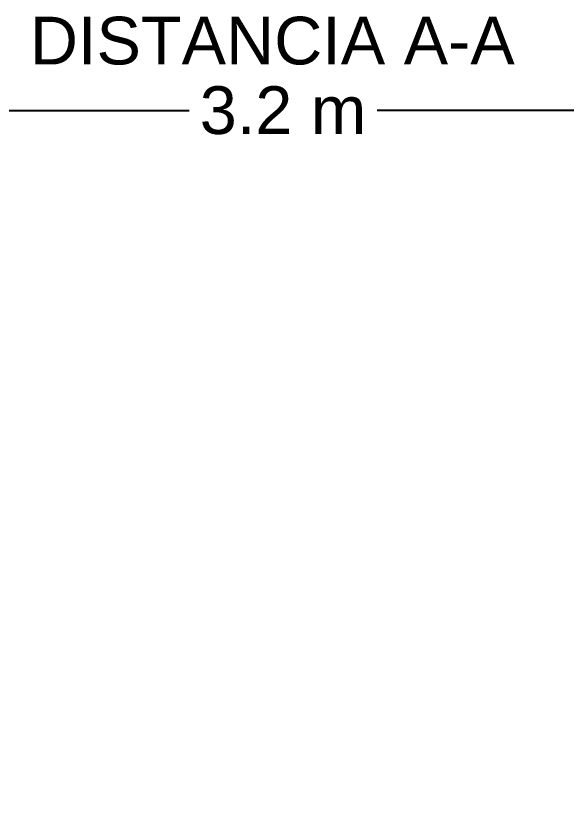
# Model space of a CAD drawing. Header units: metres. Extents: x 227 to 376, y 149 to 264.
# Drawn here: x 237.57 to 241.04, y 203.85 to 208.89 of the extents above; entities that cross this region are included whole.
import ezdxf

# ---------------------------------------------------------------- set-up
doc = ezdxf.new("R2010")
doc.units = ezdxf.units.M
doc.layers.get('Defpoints').update_dxf_attribs({"color": 1})
doc.layers.add('Cotas', color=255, linetype='Continuous', lineweight=25)
doc.layers.add('textos', color=7, linetype='Continuous', lineweight=13)
doc.styles.add('0.3', font='', dxfattribs={"height": 0.3})
doc.styles.get("Standard").update_dxf_attribs({"font": '', "height": 0.1})
doc.styles.get('0.3').set_extended_font_data('@Arial Unicode MS')
doc.styles.get('Standard').set_extended_font_data('@Arial Unicode MS')
doc.dimstyles.get("Standard").update_dxf_attribs({"dimtxt": 0.1, "dimasz": 0.18, "dimexe": 0.18, "dimexo": 0.0625, "dimgap": 0.09, "dimtad": 0, "dimtih": 1, "dimtoh": 1, "dimzin": 0, "dimdsep": 46, "dimtxsty": 'Standard', "dimcen": 0.09, "dimclrd": 256, "dimclre": 256, "dimadec": 0, "dimazin": 0, "dimtfac": 1, "dimtofl": 0, "dimtmove": 0, "dimatfit": 3, "dimfxl": 1, "dimtolj": 1, "dimtzin": 0, "dimarcsym": 0})

# ---------------------------------------------------------------- blocks, each defined once
blk = doc.blocks.new('*D27')
at = {"layer": 'Cotas', "lineweight": -2, "ltscale": 2, "transparency": 16777216}
for p, q in [((236.9688, 206.0864), (236.9688, 208.476)), ((241.5351, 202.0607), (241.5351, 208.476)), ((237.1488, 208.296), (238.6605, 208.296)), ((241.3551, 208.296), (239.8434, 208.296))]:
    blk.add_line(p, q, dxfattribs=at)
at = {"layer": 'Cotas', "ltscale": 2, "transparency": 16777216}
for points in [[(237.1488, 208.326), (237.1488, 208.266), (236.9688, 208.296)], [(241.3551, 208.326), (241.3551, 208.266), (241.5351, 208.296)]]:
    blk.add_solid(points, dxfattribs=at)
at = {"layer": 'Defpoints', "color": 0, "ltscale": 2, "transparency": 16777216}
for p in [(236.9688, 208.296), (236.9688, 206.0239), (241.5351, 201.9982)]:
    blk.add_point(p, dxfattribs=at)
at = {"layer": 'Cotas', "color": 0, "ltscale": 2, "transparency": 16777216, "insert": (239.252, 208.296), "char_height": 0.3, "width": 16.114598, "attachment_point": 5, "style": '0.3'}
blk.add_mtext('\\A1;3.2 m', dxfattribs=at)

msp = doc.modelspace()

# ---------------------------------------------------------------- texts
at = {"layer": 'textos', "color": 7, "style": '0.3'}
msp.add_text('DISTANCIA A-A', height=0.3, dxfattribs=at).set_placement((237.6595, 208.5855))

# ---------------------------------------------------------------- dimensions: what is measured, and where the dimension line sits
at = {"layer": 'Cotas', "ltscale": 2}
dim = msp.add_linear_dim(base=(236.9688, 208.296), p1=(241.5351, 201.9982), p2=(236.9688, 206.0239), text='3.2 m', dimstyle='Standard', override={"dimtxsty": '0.3'}, dxfattribs=at)
dim.commit()
dim.dimension.update_dxf_attribs({"geometry": '*D27', "text_midpoint": (239.252, 208.296)})

doc.saveas('drawing.dxf')
